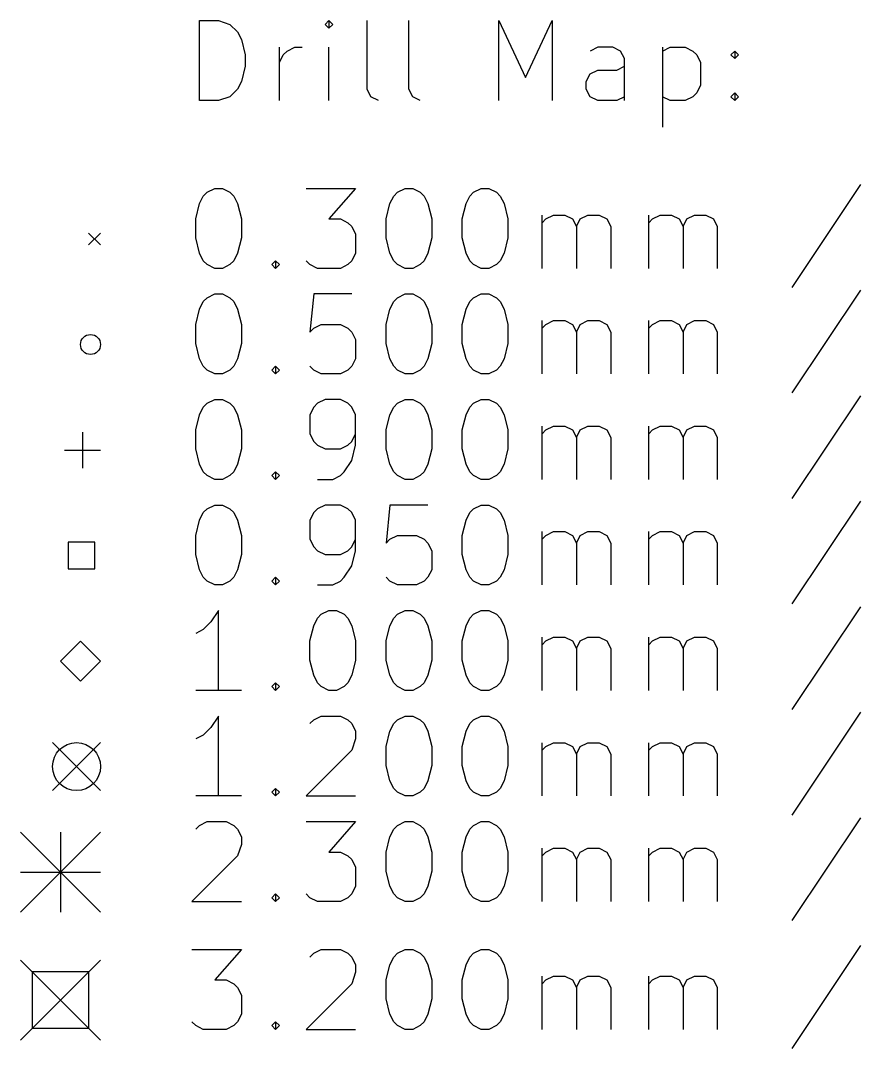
# Model space of a CAD drawing. Extents: x 2.48 to 9.13, y -6.97 to -1.38.
# Drawn here: x 2.478 to 3.305, y -6.957 to -5.944 of the extents above; entities that cross this region are included whole.
import ezdxf

# ---------------------------------------------------------------- set-up
doc = ezdxf.new("R2010")
doc.units = 0
doc.header["$MEASUREMENT"] = 0
doc.layers.add('BLACK', color=7, linetype='CONTINUOUS')

msp = doc.modelspace()

# ---------------------------------------------------------------- linework, layer by layer
at = {"layer": 'BLACK', "linetype": 'CONTINUOUS'}
for p, q in [((2.65457, -6.02302), (2.65457, -5.94428)), ((2.65457, -5.94428), (2.67332, -5.94428)), ((2.67332, -5.94428), (2.68457, -5.94803)), ((2.68457, -5.94803), (2.69207, -5.95553)), ((2.78206, -5.94428), (2.77831, -5.94803)), ((2.77831, -5.94803), (2.78206, -5.95178)), ((2.78581, -5.94803), (2.78206, -5.94428)), ((2.78206, -5.94428), (2.78206, -5.95178)), ((2.78206, -5.95178), (2.78581, -5.94803)), ((2.81955, -6.01177), (2.81955, -5.94428)), ((2.8608, -6.01177), (2.8608, -5.94428)), ((2.94929, -6.02302), (2.94929, -5.94428)), ((2.94929, -5.94428), (2.97553, -6.00052)), ((2.97553, -6.00052), (3.00178, -5.94428)), ((3.00178, -5.94428), (3.00178, -6.02302)), ((2.69207, -5.95553), (2.69582, -5.96303)), ((2.69582, -5.96303), (2.69957, -5.97803)), ((2.73331, -6.02302), (2.73331, -5.97053)), ((2.74081, -5.97428), (2.74831, -5.97053)), ((2.74831, -5.97053), (2.75581, -5.97053)), ((2.78206, -6.02302), (2.78206, -5.97053)), ((3.04678, -5.97053), (3.03928, -5.97428)), ((3.06177, -5.97053), (3.04678, -5.97053)), ((3.06927, -5.97428), (3.06177, -5.97053)), ((3.11052, -5.97053), (3.11052, -6.04927)), ((3.11052, -5.97428), (3.11802, -5.97053)), ((3.11802, -5.97053), (3.13301, -5.97053)), ((3.13301, -5.97053), (3.14051, -5.97428)), ((2.69957, -5.97803), (2.69957, -5.98928)), ((2.73331, -5.98553), (2.73706, -5.97803)), ((2.73706, -5.97803), (2.74081, -5.97428)), ((3.07302, -5.98178), (3.06927, -5.97428)), ((3.07302, -6.02302), (3.07302, -5.98178)), ((3.14051, -5.97428), (3.14426, -5.97803)), ((3.14426, -5.97803), (3.14801, -5.98553)), ((3.17801, -5.97803), (3.18176, -5.97428)), ((3.18176, -5.98178), (3.17801, -5.97803)), ((3.18176, -5.97428), (3.18551, -5.97803)), ((3.18176, -5.97428), (3.18176, -5.98178)), ((3.18551, -5.97803), (3.18176, -5.98178)), ((2.69957, -5.98928), (2.69582, -6.00427)), ((3.03928, -5.99678), (3.04678, -5.99303)), ((3.04678, -5.99303), (3.06552, -5.99303)), ((3.06552, -5.99303), (3.07302, -5.98928)), ((3.14801, -5.98553), (3.14801, -6.00802)), ((3.03553, -6.00427), (3.03928, -5.99678)), ((2.69207, -6.01177), (2.68457, -6.01927)), ((2.69582, -6.00427), (2.69207, -6.01177)), ((2.8233, -6.01927), (2.81955, -6.01177)), ((2.86455, -6.01927), (2.8608, -6.01177)), ((3.03553, -6.01177), (3.03553, -6.00427)), ((3.03928, -6.01927), (3.03553, -6.01177)), ((3.14801, -6.00802), (3.14426, -6.01552)), ((2.67332, -6.02302), (2.65457, -6.02302)), ((2.68457, -6.01927), (2.67332, -6.02302)), ((2.8308, -6.02302), (2.8233, -6.01927)), ((2.87205, -6.02302), (2.86455, -6.01927)), ((3.04678, -6.02302), (3.03928, -6.01927)), ((3.06552, -6.02302), (3.04678, -6.02302)), ((3.07302, -6.01927), (3.06552, -6.02302)), ((3.11802, -6.02302), (3.11052, -6.01927)), ((3.13301, -6.02302), (3.11802, -6.02302)), ((3.14051, -6.01927), (3.13301, -6.02302)), ((3.14426, -6.01552), (3.14051, -6.01927)), ((3.17801, -6.01927), (3.18176, -6.01552)), ((3.18176, -6.02302), (3.17801, -6.01927)), ((3.18176, -6.01552), (3.18551, -6.01927)), ((3.18176, -6.01552), (3.18176, -6.02302)), ((3.18551, -6.01927), (3.18176, -6.02302)), ((2.65832, -6.11714), (2.66207, -6.11339)), ((2.66207, -6.11339), (2.66957, -6.10964)), ((2.66957, -6.10964), (2.67707, -6.10964)), ((2.67707, -6.10964), (2.68457, -6.11339)), ((2.68457, -6.11339), (2.68832, -6.11714)), ((2.75956, -6.10964), (2.80831, -6.10964)), ((2.80831, -6.10964), (2.78206, -6.13963)), ((2.8458, -6.11714), (2.84955, -6.11339)), ((2.84955, -6.11339), (2.85705, -6.10964)), ((2.85705, -6.10964), (2.86455, -6.10964)), ((2.86455, -6.10964), (2.87205, -6.11339)), ((2.87205, -6.11339), (2.8758, -6.11714)), ((2.92079, -6.11714), (2.92454, -6.11339)), ((2.92454, -6.11339), (2.93204, -6.10964)), ((2.93204, -6.10964), (2.93954, -6.10964)), ((2.93954, -6.10964), (2.94704, -6.11339)), ((2.94704, -6.11339), (2.95079, -6.11714)), ((3.30549, -6.10589), (3.238, -6.20712)), ((2.65082, -6.13963), (2.65457, -6.12463)), ((2.65457, -6.12463), (2.65832, -6.11714)), ((2.68832, -6.11714), (2.69207, -6.12463)), ((2.69207, -6.12463), (2.69582, -6.13963)), ((2.8383, -6.13963), (2.84205, -6.12463)), ((2.84205, -6.12463), (2.8458, -6.11714)), ((2.8758, -6.11714), (2.87955, -6.12463)), ((2.87955, -6.12463), (2.8833, -6.13963)), ((2.91329, -6.13963), (2.91704, -6.12463)), ((2.91704, -6.12463), (2.92079, -6.11714)), ((2.95079, -6.11714), (2.95454, -6.12463)), ((2.95454, -6.12463), (2.95829, -6.13963)), ((2.65082, -6.15838), (2.65082, -6.13963)), ((2.69582, -6.13963), (2.69582, -6.15838)), ((2.78206, -6.13963), (2.79331, -6.13963)), ((2.79331, -6.13963), (2.80081, -6.14338)), ((2.80081, -6.14338), (2.80456, -6.14713)), ((2.8383, -6.15838), (2.8383, -6.13963)), ((2.8833, -6.13963), (2.8833, -6.15838)), ((2.91329, -6.15838), (2.91329, -6.13963)), ((2.95829, -6.13963), (2.95829, -6.15838)), ((2.99203, -6.18838), (2.99203, -6.13588)), ((2.99203, -6.14338), (2.99578, -6.13963)), ((2.99578, -6.13963), (3.00328, -6.13588)), ((3.00328, -6.13588), (3.01453, -6.13588)), ((3.01453, -6.13588), (3.02203, -6.13963)), ((3.02203, -6.13963), (3.02578, -6.14713)), ((3.02578, -6.14713), (3.02953, -6.13963)), ((3.02953, -6.13963), (3.03703, -6.13588)), ((3.03703, -6.13588), (3.04828, -6.13588)), ((3.04828, -6.13588), (3.05577, -6.13963)), ((3.05577, -6.13963), (3.05952, -6.14713)), ((3.09702, -6.18838), (3.09702, -6.13588)), ((3.09702, -6.14338), (3.10077, -6.13963)), ((3.10077, -6.13963), (3.10827, -6.13588)), ((3.10827, -6.13588), (3.11952, -6.13588)), ((3.11952, -6.13588), (3.12702, -6.13963)), ((3.12702, -6.13963), (3.13076, -6.14713)), ((3.13076, -6.14713), (3.13451, -6.13963)), ((3.13451, -6.13963), (3.14201, -6.13588)), ((3.14201, -6.13588), (3.15326, -6.13588)), ((3.15326, -6.13588), (3.16076, -6.13963)), ((3.16076, -6.13963), (3.16451, -6.14713)), ((2.54528, -6.15354), (2.55709, -6.16535)), ((2.55709, -6.15354), (2.54528, -6.16535)), ((2.80456, -6.14713), (2.80831, -6.15463)), ((2.80831, -6.15463), (2.80831, -6.17338)), ((3.02578, -6.14713), (3.02578, -6.18838)), ((3.05952, -6.14713), (3.05952, -6.18838)), ((3.13076, -6.14713), (3.13076, -6.18838)), ((3.16451, -6.14713), (3.16451, -6.18838)), ((2.65457, -6.17338), (2.65082, -6.15838)), ((2.69582, -6.15838), (2.69207, -6.17338)), ((2.84205, -6.17338), (2.8383, -6.15838)), ((2.8833, -6.15838), (2.87955, -6.17338)), ((2.91704, -6.17338), (2.91329, -6.15838)), ((2.95829, -6.15838), (2.95454, -6.17338)), ((2.65832, -6.18088), (2.65457, -6.17338)), ((2.69207, -6.17338), (2.68832, -6.18088)), ((2.80831, -6.17338), (2.80456, -6.18088)), ((2.8458, -6.18088), (2.84205, -6.17338)), ((2.87955, -6.17338), (2.8758, -6.18088)), ((2.92079, -6.18088), (2.91704, -6.17338)), ((2.95454, -6.17338), (2.95079, -6.18088)), ((2.66207, -6.18463), (2.65832, -6.18088)), ((2.66957, -6.18838), (2.66207, -6.18463)), ((2.68457, -6.18463), (2.67707, -6.18838)), ((2.68832, -6.18088), (2.68457, -6.18463)), ((2.72582, -6.18463), (2.72957, -6.18088)), ((2.72957, -6.18838), (2.72582, -6.18463)), ((2.72957, -6.18088), (2.73331, -6.18463)), ((2.72957, -6.18088), (2.72957, -6.18838)), ((2.73331, -6.18463), (2.72957, -6.18838)), ((2.76331, -6.18463), (2.75956, -6.18088)), ((2.77081, -6.18838), (2.76331, -6.18463)), ((2.80081, -6.18463), (2.79331, -6.18838)), ((2.80456, -6.18088), (2.80081, -6.18463)), ((2.84955, -6.18463), (2.8458, -6.18088)), ((2.85705, -6.18838), (2.84955, -6.18463)), ((2.87205, -6.18463), (2.86455, -6.18838)), ((2.8758, -6.18088), (2.87205, -6.18463)), ((2.92454, -6.18463), (2.92079, -6.18088)), ((2.93204, -6.18838), (2.92454, -6.18463)), ((2.94704, -6.18463), (2.93954, -6.18838)), ((2.95079, -6.18088), (2.94704, -6.18463)), ((2.67707, -6.18838), (2.66957, -6.18838)), ((2.79331, -6.18838), (2.77081, -6.18838)), ((2.86455, -6.18838), (2.85705, -6.18838)), ((2.93954, -6.18838), (2.93204, -6.18838)), ((2.66207, -6.21732), (2.66957, -6.21357)), ((2.66957, -6.21357), (2.67707, -6.21357)), ((2.67707, -6.21357), (2.68457, -6.21732)), ((2.76706, -6.21357), (2.76331, -6.25107)), ((2.80456, -6.21357), (2.76706, -6.21357)), ((2.84955, -6.21732), (2.85705, -6.21357)), ((2.85705, -6.21357), (2.86455, -6.21357)), ((2.86455, -6.21357), (2.87205, -6.21732)), ((2.92454, -6.21732), (2.93204, -6.21357)), ((2.93204, -6.21357), (2.93954, -6.21357)), ((2.93954, -6.21357), (2.94704, -6.21732)), ((3.30549, -6.20982), (3.238, -6.31106)), ((2.65457, -6.22857), (2.65832, -6.22107)), ((2.65832, -6.22107), (2.66207, -6.21732)), ((2.68457, -6.21732), (2.68832, -6.22107)), ((2.68832, -6.22107), (2.69207, -6.22857)), ((2.84205, -6.22857), (2.8458, -6.22107)), ((2.8458, -6.22107), (2.84955, -6.21732)), ((2.87205, -6.21732), (2.8758, -6.22107)), ((2.8758, -6.22107), (2.87955, -6.22857)), ((2.91704, -6.22857), (2.92079, -6.22107)), ((2.92079, -6.22107), (2.92454, -6.21732)), ((2.94704, -6.21732), (2.95079, -6.22107)), ((2.95079, -6.22107), (2.95454, -6.22857)), ((2.65082, -6.24357), (2.65457, -6.22857)), ((2.69207, -6.22857), (2.69582, -6.24357)), ((2.8383, -6.24357), (2.84205, -6.22857)), ((2.87955, -6.22857), (2.8833, -6.24357)), ((2.91329, -6.24357), (2.91704, -6.22857)), ((2.95454, -6.22857), (2.95829, -6.24357)), ((2.65082, -6.26232), (2.65082, -6.24357)), ((2.69582, -6.24357), (2.69582, -6.26232)), ((2.76706, -6.24732), (2.77456, -6.24357)), ((2.77456, -6.24357), (2.79331, -6.24357)), ((2.79331, -6.24357), (2.80081, -6.24732)), ((2.8383, -6.26232), (2.8383, -6.24357)), ((2.8833, -6.24357), (2.8833, -6.26232)), ((2.91329, -6.26232), (2.91329, -6.24357)), ((2.95829, -6.24357), (2.95829, -6.26232)), ((2.99203, -6.29231), (2.99203, -6.23982)), ((2.99203, -6.24732), (2.99578, -6.24357)), ((2.99578, -6.24357), (3.00328, -6.23982)), ((3.00328, -6.23982), (3.01453, -6.23982)), ((3.01453, -6.23982), (3.02203, -6.24357)), ((3.02203, -6.24357), (3.02578, -6.25107)), ((3.02578, -6.25107), (3.02953, -6.24357)), ((3.02953, -6.24357), (3.03703, -6.23982)), ((3.03703, -6.23982), (3.04828, -6.23982)), ((3.04828, -6.23982), (3.05577, -6.24357)), ((3.05577, -6.24357), (3.05952, -6.25107)), ((3.09702, -6.29231), (3.09702, -6.23982)), ((3.09702, -6.24732), (3.10077, -6.24357)), ((3.10077, -6.24357), (3.10827, -6.23982)), ((3.10827, -6.23982), (3.11952, -6.23982)), ((3.11952, -6.23982), (3.12702, -6.24357)), ((3.12702, -6.24357), (3.13076, -6.25107)), ((3.13076, -6.25107), (3.13451, -6.24357)), ((3.13451, -6.24357), (3.14201, -6.23982)), ((3.14201, -6.23982), (3.15326, -6.23982)), ((3.15326, -6.23982), (3.16076, -6.24357)), ((3.16076, -6.24357), (3.16451, -6.25107)), ((2.76331, -6.25107), (2.76706, -6.24732)), ((2.80081, -6.24732), (2.80456, -6.25107)), ((2.80456, -6.25107), (2.80831, -6.25857)), ((3.02578, -6.25107), (3.02578, -6.29231)), ((3.05952, -6.25107), (3.05952, -6.29231)), ((3.13076, -6.25107), (3.13076, -6.29231)), ((3.16451, -6.25107), (3.16451, -6.29231)), ((2.65457, -6.27732), (2.65082, -6.26232)), ((2.69582, -6.26232), (2.69207, -6.27732)), ((2.80831, -6.25857), (2.80831, -6.27732)), ((2.84205, -6.27732), (2.8383, -6.26232)), ((2.8833, -6.26232), (2.87955, -6.27732)), ((2.91704, -6.27732), (2.91329, -6.26232)), ((2.95829, -6.26232), (2.95454, -6.27732)), ((2.65832, -6.28481), (2.65457, -6.27732)), ((2.66207, -6.28856), (2.65832, -6.28481)), ((2.68832, -6.28481), (2.68457, -6.28856)), ((2.69207, -6.27732), (2.68832, -6.28481)), ((2.72582, -6.28856), (2.72957, -6.28481)), ((2.72957, -6.28481), (2.73331, -6.28856)), ((2.72957, -6.28481), (2.72957, -6.29231)), ((2.76706, -6.28856), (2.76331, -6.28481)), ((2.80456, -6.28481), (2.80081, -6.28856)), ((2.80831, -6.27732), (2.80456, -6.28481)), ((2.8458, -6.28481), (2.84205, -6.27732)), ((2.84955, -6.28856), (2.8458, -6.28481)), ((2.8758, -6.28481), (2.87205, -6.28856)), ((2.87955, -6.27732), (2.8758, -6.28481)), ((2.92079, -6.28481), (2.91704, -6.27732)), ((2.92454, -6.28856), (2.92079, -6.28481)), ((2.95079, -6.28481), (2.94704, -6.28856)), ((2.95454, -6.27732), (2.95079, -6.28481)), ((2.66957, -6.29231), (2.66207, -6.28856)), ((2.67707, -6.29231), (2.66957, -6.29231)), ((2.68457, -6.28856), (2.67707, -6.29231)), ((2.72957, -6.29231), (2.72582, -6.28856)), ((2.73331, -6.28856), (2.72957, -6.29231)), ((2.77456, -6.29231), (2.76706, -6.28856)), ((2.79331, -6.29231), (2.77456, -6.29231)), ((2.80081, -6.28856), (2.79331, -6.29231)), ((2.85705, -6.29231), (2.84955, -6.28856)), ((2.86455, -6.29231), (2.85705, -6.29231)), ((2.87205, -6.28856), (2.86455, -6.29231)), ((2.93204, -6.29231), (2.92454, -6.28856)), ((2.93954, -6.29231), (2.93204, -6.29231)), ((2.94704, -6.28856), (2.93954, -6.29231)), ((2.66207, -6.32126), (2.66957, -6.31751)), ((2.66957, -6.31751), (2.67707, -6.31751)), ((2.67707, -6.31751), (2.68457, -6.32126)), ((2.77831, -6.31751), (2.77081, -6.32126)), ((2.79331, -6.31751), (2.77831, -6.31751)), ((2.80081, -6.32126), (2.79331, -6.31751)), ((2.84955, -6.32126), (2.85705, -6.31751)), ((2.85705, -6.31751), (2.86455, -6.31751)), ((2.86455, -6.31751), (2.87205, -6.32126)), ((2.92454, -6.32126), (2.93204, -6.31751)), ((2.93204, -6.31751), (2.93954, -6.31751)), ((2.93954, -6.31751), (2.94704, -6.32126)), ((3.30549, -6.31376), (3.238, -6.415)), ((2.65457, -6.33251), (2.65832, -6.32501)), ((2.65832, -6.32501), (2.66207, -6.32126)), ((2.68457, -6.32126), (2.68832, -6.32501)), ((2.68832, -6.32501), (2.69207, -6.33251)), ((2.76706, -6.32501), (2.76331, -6.33251)), ((2.77081, -6.32126), (2.76706, -6.32501)), ((2.80456, -6.32501), (2.80081, -6.32126)), ((2.80831, -6.33251), (2.80456, -6.32501)), ((2.84205, -6.33251), (2.8458, -6.32501)), ((2.8458, -6.32501), (2.84955, -6.32126)), ((2.87205, -6.32126), (2.8758, -6.32501)), ((2.8758, -6.32501), (2.87955, -6.33251)), ((2.91704, -6.33251), (2.92079, -6.32501)), ((2.92079, -6.32501), (2.92454, -6.32126)), ((2.94704, -6.32126), (2.95079, -6.32501)), ((2.95079, -6.32501), (2.95454, -6.33251)), ((2.65082, -6.34751), (2.65457, -6.33251)), ((2.69207, -6.33251), (2.69582, -6.34751)), ((2.76331, -6.33251), (2.76331, -6.35126)), ((2.80831, -6.3625), (2.80831, -6.33251)), ((2.8383, -6.34751), (2.84205, -6.33251)), ((2.87955, -6.33251), (2.8833, -6.34751)), ((2.91329, -6.34751), (2.91704, -6.33251)), ((2.95454, -6.33251), (2.95829, -6.34751)), ((2.65082, -6.36625), (2.65082, -6.34751)), ((2.69582, -6.34751), (2.69582, -6.36625)), ((2.8383, -6.36625), (2.8383, -6.34751)), ((2.8833, -6.34751), (2.8833, -6.36625)), ((2.91329, -6.36625), (2.91329, -6.34751)), ((2.95829, -6.34751), (2.95829, -6.36625)), ((2.99203, -6.39625), (2.99203, -6.34376)), ((2.99203, -6.35126), (2.99578, -6.34751)), ((2.99578, -6.34751), (3.00328, -6.34376)), ((3.00328, -6.34376), (3.01453, -6.34376)), ((3.01453, -6.34376), (3.02203, -6.34751)), ((3.02203, -6.34751), (3.02578, -6.35501)), ((3.02578, -6.35501), (3.02953, -6.34751)), ((3.02953, -6.34751), (3.03703, -6.34376)), ((3.03703, -6.34376), (3.04828, -6.34376)), ((3.04828, -6.34376), (3.05577, -6.34751)), ((3.05577, -6.34751), (3.05952, -6.35501)), ((3.09702, -6.39625), (3.09702, -6.34376)), ((3.09702, -6.35126), (3.10077, -6.34751)), ((3.10077, -6.34751), (3.10827, -6.34376)), ((3.10827, -6.34376), (3.11952, -6.34376)), ((3.11952, -6.34376), (3.12702, -6.34751)), ((3.12702, -6.34751), (3.13076, -6.35501)), ((3.13076, -6.35501), (3.13451, -6.34751)), ((3.13451, -6.34751), (3.14201, -6.34376)), ((3.14201, -6.34376), (3.15326, -6.34376)), ((3.15326, -6.34376), (3.16076, -6.34751)), ((3.16076, -6.34751), (3.16451, -6.35501)), ((2.53937, -6.34961), (2.53937, -6.38504)), ((2.76331, -6.35126), (2.76706, -6.35876)), ((2.80456, -6.35876), (2.80831, -6.35126)), ((3.02578, -6.35501), (3.02578, -6.39625)), ((3.05952, -6.35501), (3.05952, -6.39625)), ((3.13076, -6.35501), (3.13076, -6.39625)), ((3.16451, -6.35501), (3.16451, -6.39625)), ((2.52165, -6.36732), (2.55709, -6.36732)), ((2.65457, -6.38125), (2.65082, -6.36625)), ((2.69582, -6.36625), (2.69207, -6.38125)), ((2.76706, -6.35876), (2.77081, -6.3625)), ((2.77081, -6.3625), (2.77831, -6.36625)), ((2.77831, -6.36625), (2.79331, -6.36625)), ((2.79331, -6.36625), (2.80081, -6.3625)), ((2.80081, -6.3625), (2.80456, -6.35876)), ((2.80456, -6.3775), (2.80831, -6.3625)), ((2.84205, -6.38125), (2.8383, -6.36625)), ((2.8833, -6.36625), (2.87955, -6.38125)), ((2.91704, -6.38125), (2.91329, -6.36625)), ((2.95829, -6.36625), (2.95454, -6.38125)), ((2.79706, -6.38875), (2.80456, -6.3775)), ((2.65832, -6.38875), (2.65457, -6.38125)), ((2.69207, -6.38125), (2.68832, -6.38875)), ((2.8458, -6.38875), (2.84205, -6.38125)), ((2.87955, -6.38125), (2.8758, -6.38875)), ((2.92079, -6.38875), (2.91704, -6.38125)), ((2.95454, -6.38125), (2.95079, -6.38875)), ((2.66207, -6.3925), (2.65832, -6.38875)), ((2.66957, -6.39625), (2.66207, -6.3925)), ((2.67707, -6.39625), (2.66957, -6.39625)), ((2.68457, -6.3925), (2.67707, -6.39625)), ((2.68832, -6.38875), (2.68457, -6.3925)), ((2.72582, -6.3925), (2.72957, -6.38875)), ((2.72957, -6.39625), (2.72582, -6.3925)), ((2.72957, -6.38875), (2.73331, -6.3925)), ((2.72957, -6.38875), (2.72957, -6.39625)), ((2.73331, -6.3925), (2.72957, -6.39625)), ((2.77081, -6.39625), (2.78581, -6.39625)), ((2.78581, -6.39625), (2.79331, -6.3925)), ((2.79331, -6.3925), (2.79706, -6.38875)), ((2.84955, -6.3925), (2.8458, -6.38875)), ((2.85705, -6.39625), (2.84955, -6.3925)), ((2.86455, -6.39625), (2.85705, -6.39625)), ((2.87205, -6.3925), (2.86455, -6.39625)), ((2.8758, -6.38875), (2.87205, -6.3925)), ((2.92454, -6.3925), (2.92079, -6.38875)), ((2.93204, -6.39625), (2.92454, -6.3925)), ((2.93954, -6.39625), (2.93204, -6.39625)), ((2.94704, -6.3925), (2.93954, -6.39625)), ((2.95079, -6.38875), (2.94704, -6.3925)), ((3.30549, -6.4177), (3.238, -6.51894)), ((2.65457, -6.43645), (2.65832, -6.42895)), ((2.65832, -6.42895), (2.66207, -6.4252)), ((2.66207, -6.4252), (2.66957, -6.42145)), ((2.66957, -6.42145), (2.67707, -6.42145)), ((2.67707, -6.42145), (2.68457, -6.4252)), ((2.68457, -6.4252), (2.68832, -6.42895)), ((2.68832, -6.42895), (2.69207, -6.43645)), ((2.76706, -6.42895), (2.76331, -6.43645)), ((2.77081, -6.4252), (2.76706, -6.42895)), ((2.77831, -6.42145), (2.77081, -6.4252)), ((2.79331, -6.42145), (2.77831, -6.42145)), ((2.80081, -6.4252), (2.79331, -6.42145)), ((2.80456, -6.42895), (2.80081, -6.4252)), ((2.80831, -6.43645), (2.80456, -6.42895)), ((2.84205, -6.42145), (2.8383, -6.45894)), ((2.87955, -6.42145), (2.84205, -6.42145)), ((2.91704, -6.43645), (2.92079, -6.42895)), ((2.92079, -6.42895), (2.92454, -6.4252)), ((2.92454, -6.4252), (2.93204, -6.42145)), ((2.93204, -6.42145), (2.93954, -6.42145)), ((2.93954, -6.42145), (2.94704, -6.4252)), ((2.94704, -6.4252), (2.95079, -6.42895)), ((2.95079, -6.42895), (2.95454, -6.43645)), ((2.65082, -6.45144), (2.65457, -6.43645)), ((2.69207, -6.43645), (2.69582, -6.45144)), ((2.76331, -6.43645), (2.76331, -6.45519)), ((2.80831, -6.46644), (2.80831, -6.43645)), ((2.91329, -6.45144), (2.91704, -6.43645)), ((2.95454, -6.43645), (2.95829, -6.45144)), ((2.99203, -6.50019), (2.99203, -6.44769)), ((2.99578, -6.45144), (3.00328, -6.44769)), ((3.00328, -6.44769), (3.01453, -6.44769)), ((3.01453, -6.44769), (3.02203, -6.45144)), ((3.02953, -6.45144), (3.03703, -6.44769)), ((3.03703, -6.44769), (3.04828, -6.44769)), ((3.04828, -6.44769), (3.05577, -6.45144)), ((3.09702, -6.50019), (3.09702, -6.44769)), ((3.10077, -6.45144), (3.10827, -6.44769)), ((3.10827, -6.44769), (3.11952, -6.44769)), ((3.11952, -6.44769), (3.12702, -6.45144)), ((3.13451, -6.45144), (3.14201, -6.44769)), ((3.14201, -6.44769), (3.15326, -6.44769)), ((3.15326, -6.44769), (3.16076, -6.45144)), ((2.55161, -6.45804), (2.52516, -6.45804)), ((2.52516, -6.45804), (2.52516, -6.48448)), ((2.55161, -6.48448), (2.55161, -6.45804)), ((2.65082, -6.47019), (2.65082, -6.45144)), ((2.69582, -6.45144), (2.69582, -6.47019)), ((2.76331, -6.45519), (2.76706, -6.46269)), ((2.80456, -6.46269), (2.80831, -6.45519)), ((2.8383, -6.45894), (2.84205, -6.45519)), ((2.84205, -6.45519), (2.84955, -6.45144)), ((2.84955, -6.45144), (2.8683, -6.45144)), ((2.8683, -6.45144), (2.8758, -6.45519)), ((2.8758, -6.45519), (2.87955, -6.45894)), ((2.87955, -6.45894), (2.8833, -6.46644)), ((2.91329, -6.47019), (2.91329, -6.45144)), ((2.95829, -6.45144), (2.95829, -6.47019)), ((2.99203, -6.45519), (2.99578, -6.45144)), ((3.02203, -6.45144), (3.02578, -6.45894)), ((3.02578, -6.45894), (3.02953, -6.45144)), ((3.02578, -6.45894), (3.02578, -6.50019)), ((3.05577, -6.45144), (3.05952, -6.45894)), ((3.05952, -6.45894), (3.05952, -6.50019)), ((3.09702, -6.45519), (3.10077, -6.45144)), ((3.12702, -6.45144), (3.13076, -6.45894)), ((3.13076, -6.45894), (3.13451, -6.45144)), ((3.13076, -6.45894), (3.13076, -6.50019)), ((3.16076, -6.45144), (3.16451, -6.45894)), ((3.16451, -6.45894), (3.16451, -6.50019)), ((2.76706, -6.46269), (2.77081, -6.46644)), ((2.77081, -6.46644), (2.77831, -6.47019)), ((2.79331, -6.47019), (2.80081, -6.46644)), ((2.80081, -6.46644), (2.80456, -6.46269)), ((2.80456, -6.48144), (2.80831, -6.46644)), ((2.8833, -6.46644), (2.8833, -6.48519)), ((2.65457, -6.48519), (2.65082, -6.47019)), ((2.69582, -6.47019), (2.69207, -6.48519)), ((2.77831, -6.47019), (2.79331, -6.47019)), ((2.91704, -6.48519), (2.91329, -6.47019)), ((2.95829, -6.47019), (2.95454, -6.48519)), ((2.52516, -6.48448), (2.55161, -6.48448)), ((2.65832, -6.49269), (2.65457, -6.48519)), ((2.69207, -6.48519), (2.68832, -6.49269)), ((2.79706, -6.49269), (2.80456, -6.48144)), ((2.8833, -6.48519), (2.87955, -6.49269)), ((2.92079, -6.49269), (2.91704, -6.48519)), ((2.95454, -6.48519), (2.95079, -6.49269)), ((2.66207, -6.49644), (2.65832, -6.49269)), ((2.66957, -6.50019), (2.66207, -6.49644)), ((2.68457, -6.49644), (2.67707, -6.50019)), ((2.68832, -6.49269), (2.68457, -6.49644)), ((2.72582, -6.49644), (2.72957, -6.49269)), ((2.72957, -6.50019), (2.72582, -6.49644)), ((2.72957, -6.49269), (2.73331, -6.49644)), ((2.72957, -6.49269), (2.72957, -6.50019)), ((2.73331, -6.49644), (2.72957, -6.50019)), ((2.78581, -6.50019), (2.79331, -6.49644)), ((2.79331, -6.49644), (2.79706, -6.49269)), ((2.84205, -6.49644), (2.8383, -6.49269)), ((2.84955, -6.50019), (2.84205, -6.49644)), ((2.8758, -6.49644), (2.8683, -6.50019)), ((2.87955, -6.49269), (2.8758, -6.49644)), ((2.92454, -6.49644), (2.92079, -6.49269)), ((2.93204, -6.50019), (2.92454, -6.49644)), ((2.94704, -6.49644), (2.93954, -6.50019)), ((2.95079, -6.49269), (2.94704, -6.49644)), ((2.67707, -6.50019), (2.66957, -6.50019)), ((2.77081, -6.50019), (2.78581, -6.50019)), ((2.8683, -6.50019), (2.84955, -6.50019)), ((2.93954, -6.50019), (2.93204, -6.50019)), ((2.67332, -6.52538), (2.66582, -6.53663)), ((2.67332, -6.60412), (2.67332, -6.52538)), ((2.77081, -6.53288), (2.77456, -6.52913)), ((2.77456, -6.52913), (2.78206, -6.52538)), ((2.78206, -6.52538), (2.78956, -6.52538)), ((2.78956, -6.52538), (2.79706, -6.52913)), ((2.79706, -6.52913), (2.80081, -6.53288)), ((2.8458, -6.53288), (2.84955, -6.52913)), ((2.84955, -6.52913), (2.85705, -6.52538)), ((2.85705, -6.52538), (2.86455, -6.52538)), ((2.86455, -6.52538), (2.87205, -6.52913)), ((2.87205, -6.52913), (2.8758, -6.53288)), ((2.92079, -6.53288), (2.92454, -6.52913)), ((2.92454, -6.52913), (2.93204, -6.52538)), ((2.93204, -6.52538), (2.93954, -6.52538)), ((2.93954, -6.52538), (2.94704, -6.52913)), ((2.94704, -6.52913), (2.95079, -6.53288)), ((3.30549, -6.52163), (3.238, -6.62287)), ((2.66582, -6.53663), (2.65832, -6.54413)), ((2.76331, -6.55538), (2.76706, -6.54038)), ((2.76706, -6.54038), (2.77081, -6.53288)), ((2.80081, -6.53288), (2.80456, -6.54038)), ((2.80456, -6.54038), (2.80831, -6.55538)), ((2.8383, -6.55538), (2.84205, -6.54038)), ((2.84205, -6.54038), (2.8458, -6.53288)), ((2.8758, -6.53288), (2.87955, -6.54038)), ((2.87955, -6.54038), (2.8833, -6.55538)), ((2.91329, -6.55538), (2.91704, -6.54038)), ((2.91704, -6.54038), (2.92079, -6.53288)), ((2.95079, -6.53288), (2.95454, -6.54038)), ((2.95454, -6.54038), (2.95829, -6.55538)), ((2.65832, -6.54413), (2.65082, -6.54788)), ((2.5374, -6.55551), (2.51772, -6.5752)), ((2.55709, -6.5752), (2.5374, -6.55551)), ((2.76331, -6.57413), (2.76331, -6.55538)), ((2.80831, -6.55538), (2.80831, -6.57413)), ((2.8383, -6.57413), (2.8383, -6.55538)), ((2.8833, -6.55538), (2.8833, -6.57413)), ((2.91329, -6.57413), (2.91329, -6.55538)), ((2.95829, -6.55538), (2.95829, -6.57413)), ((2.99203, -6.60412), (2.99203, -6.55163)), ((2.99203, -6.55913), (2.99578, -6.55538)), ((2.99578, -6.55538), (3.00328, -6.55163)), ((3.00328, -6.55163), (3.01453, -6.55163)), ((3.01453, -6.55163), (3.02203, -6.55538)), ((3.02203, -6.55538), (3.02578, -6.56288)), ((3.02578, -6.56288), (3.02953, -6.55538)), ((3.02953, -6.55538), (3.03703, -6.55163)), ((3.03703, -6.55163), (3.04828, -6.55163)), ((3.04828, -6.55163), (3.05577, -6.55538)), ((3.05577, -6.55538), (3.05952, -6.56288)), ((3.09702, -6.60412), (3.09702, -6.55163)), ((3.09702, -6.55913), (3.10077, -6.55538)), ((3.10077, -6.55538), (3.10827, -6.55163)), ((3.10827, -6.55163), (3.11952, -6.55163)), ((3.11952, -6.55163), (3.12702, -6.55538)), ((3.12702, -6.55538), (3.13076, -6.56288)), ((3.13076, -6.56288), (3.13451, -6.55538)), ((3.13451, -6.55538), (3.14201, -6.55163)), ((3.14201, -6.55163), (3.15326, -6.55163)), ((3.15326, -6.55163), (3.16076, -6.55538)), ((3.16076, -6.55538), (3.16451, -6.56288)), ((3.02578, -6.56288), (3.02578, -6.60412)), ((3.05952, -6.56288), (3.05952, -6.60412)), ((3.13076, -6.56288), (3.13076, -6.60412)), ((3.16451, -6.56288), (3.16451, -6.60412)), ((2.51772, -6.5752), (2.5374, -6.59488)), ((2.5374, -6.59488), (2.55709, -6.5752)), ((2.76706, -6.58913), (2.76331, -6.57413)), ((2.80831, -6.57413), (2.80456, -6.58913)), ((2.84205, -6.58913), (2.8383, -6.57413)), ((2.8833, -6.57413), (2.87955, -6.58913)), ((2.91704, -6.58913), (2.91329, -6.57413)), ((2.95829, -6.57413), (2.95454, -6.58913)), ((2.77081, -6.59663), (2.76706, -6.58913)), ((2.80456, -6.58913), (2.80081, -6.59663)), ((2.8458, -6.59663), (2.84205, -6.58913)), ((2.87955, -6.58913), (2.8758, -6.59663)), ((2.92079, -6.59663), (2.91704, -6.58913)), ((2.95454, -6.58913), (2.95079, -6.59663)), ((2.72582, -6.60037), (2.72957, -6.59663)), ((2.72957, -6.60412), (2.72582, -6.60037)), ((2.72957, -6.59663), (2.73331, -6.60037)), ((2.72957, -6.59663), (2.72957, -6.60412)), ((2.73331, -6.60037), (2.72957, -6.60412)), ((2.77456, -6.60037), (2.77081, -6.59663)), ((2.78206, -6.60412), (2.77456, -6.60037)), ((2.79706, -6.60037), (2.78956, -6.60412)), ((2.80081, -6.59663), (2.79706, -6.60037)), ((2.84955, -6.60037), (2.8458, -6.59663)), ((2.85705, -6.60412), (2.84955, -6.60037)), ((2.87205, -6.60037), (2.86455, -6.60412)), ((2.8758, -6.59663), (2.87205, -6.60037)), ((2.92454, -6.60037), (2.92079, -6.59663)), ((2.93204, -6.60412), (2.92454, -6.60037)), ((2.94704, -6.60037), (2.93954, -6.60412)), ((2.95079, -6.59663), (2.94704, -6.60037)), ((2.69582, -6.60412), (2.65082, -6.60412)), ((2.78956, -6.60412), (2.78206, -6.60412)), ((2.86455, -6.60412), (2.85705, -6.60412)), ((2.93954, -6.60412), (2.93204, -6.60412)), ((2.67332, -6.62932), (2.66582, -6.64057)), ((2.67332, -6.70806), (2.67332, -6.62932)), ((2.76706, -6.63307), (2.77456, -6.62932)), ((2.77456, -6.62932), (2.79331, -6.62932)), ((2.79331, -6.62932), (2.80081, -6.63307)), ((2.84955, -6.63307), (2.85705, -6.62932)), ((2.85705, -6.62932), (2.86455, -6.62932)), ((2.86455, -6.62932), (2.87205, -6.63307)), ((2.92454, -6.63307), (2.93204, -6.62932)), ((2.93204, -6.62932), (2.93954, -6.62932)), ((2.93954, -6.62932), (2.94704, -6.63307)), ((3.30549, -6.62557), (3.238, -6.72681)), ((2.66582, -6.64057), (2.65832, -6.64807)), ((2.76331, -6.63682), (2.76706, -6.63307)), ((2.80081, -6.63307), (2.80456, -6.63682)), ((2.80456, -6.63682), (2.80831, -6.64432)), ((2.84205, -6.64432), (2.8458, -6.63682)), ((2.8458, -6.63682), (2.84955, -6.63307)), ((2.87205, -6.63307), (2.8758, -6.63682)), ((2.8758, -6.63682), (2.87955, -6.64432)), ((2.91704, -6.64432), (2.92079, -6.63682)), ((2.92079, -6.63682), (2.92454, -6.63307)), ((2.94704, -6.63307), (2.95079, -6.63682)), ((2.95079, -6.63682), (2.95454, -6.64432)), ((2.65832, -6.64807), (2.65082, -6.65182)), ((2.80831, -6.64432), (2.80831, -6.65182)), ((2.8383, -6.65932), (2.84205, -6.64432)), ((2.87955, -6.64432), (2.8833, -6.65932)), ((2.91329, -6.65932), (2.91704, -6.64432)), ((2.95454, -6.64432), (2.95829, -6.65932)), ((2.50984, -6.65551), (2.55709, -6.70276)), ((2.55709, -6.65551), (2.50984, -6.70276)), ((2.80831, -6.65182), (2.80456, -6.66307)), ((2.8383, -6.67807), (2.8383, -6.65932)), ((2.8833, -6.65932), (2.8833, -6.67807)), ((2.91329, -6.67807), (2.91329, -6.65932)), ((2.95829, -6.65932), (2.95829, -6.67807)), ((2.99203, -6.70806), (2.99203, -6.65557)), ((2.99203, -6.66307), (2.99578, -6.65932)), ((2.99578, -6.65932), (3.00328, -6.65557)), ((3.00328, -6.65557), (3.01453, -6.65557)), ((3.01453, -6.65557), (3.02203, -6.65932)), ((3.02203, -6.65932), (3.02578, -6.66682)), ((3.02578, -6.66682), (3.02953, -6.65932)), ((3.02953, -6.65932), (3.03703, -6.65557)), ((3.03703, -6.65557), (3.04828, -6.65557)), ((3.04828, -6.65557), (3.05577, -6.65932)), ((3.05577, -6.65932), (3.05952, -6.66682)), ((3.09702, -6.70806), (3.09702, -6.65557)), ((3.09702, -6.66307), (3.10077, -6.65932)), ((3.10077, -6.65932), (3.10827, -6.65557)), ((3.10827, -6.65557), (3.11952, -6.65557)), ((3.11952, -6.65557), (3.12702, -6.65932)), ((3.12702, -6.65932), (3.13076, -6.66682)), ((3.13076, -6.66682), (3.13451, -6.65932)), ((3.13451, -6.65932), (3.14201, -6.65557)), ((3.14201, -6.65557), (3.15326, -6.65557)), ((3.15326, -6.65557), (3.16076, -6.65932)), ((3.16076, -6.65932), (3.16451, -6.66682)), ((2.80456, -6.66307), (2.75956, -6.70806)), ((3.02578, -6.66682), (3.02578, -6.70806)), ((3.05952, -6.66682), (3.05952, -6.70806)), ((3.13076, -6.66682), (3.13076, -6.70806)), ((3.16451, -6.66682), (3.16451, -6.70806)), ((2.84205, -6.69306), (2.8383, -6.67807)), ((2.8833, -6.67807), (2.87955, -6.69306)), ((2.91704, -6.69306), (2.91329, -6.67807)), ((2.95829, -6.67807), (2.95454, -6.69306)), ((2.72582, -6.70431), (2.72957, -6.70056)), ((2.72957, -6.70056), (2.73331, -6.70431)), ((2.72957, -6.70056), (2.72957, -6.70806)), ((2.8458, -6.70056), (2.84205, -6.69306)), ((2.84955, -6.70431), (2.8458, -6.70056)), ((2.8758, -6.70056), (2.87205, -6.70431)), ((2.87955, -6.69306), (2.8758, -6.70056)), ((2.92079, -6.70056), (2.91704, -6.69306)), ((2.92454, -6.70431), (2.92079, -6.70056)), ((2.95079, -6.70056), (2.94704, -6.70431)), ((2.95454, -6.69306), (2.95079, -6.70056)), ((2.69582, -6.70806), (2.65082, -6.70806)), ((2.72957, -6.70806), (2.72582, -6.70431)), ((2.73331, -6.70431), (2.72957, -6.70806)), ((2.75956, -6.70806), (2.80831, -6.70806)), ((2.85705, -6.70806), (2.84955, -6.70431)), ((2.86455, -6.70806), (2.85705, -6.70806)), ((2.87205, -6.70431), (2.86455, -6.70806)), ((2.93204, -6.70806), (2.92454, -6.70431)), ((2.93954, -6.70806), (2.93204, -6.70806)), ((2.94704, -6.70431), (2.93954, -6.70806)), ((3.30549, -6.72951), (3.238, -6.83075)), ((2.65082, -6.74076), (2.65457, -6.73701)), ((2.65457, -6.73701), (2.66207, -6.73326)), ((2.66207, -6.73326), (2.68082, -6.73326)), ((2.68082, -6.73326), (2.68832, -6.73701)), ((2.68832, -6.73701), (2.69207, -6.74076)), ((2.69207, -6.74076), (2.69582, -6.74826)), ((2.75956, -6.73326), (2.80831, -6.73326)), ((2.80831, -6.73326), (2.78206, -6.76325)), ((2.84205, -6.74826), (2.8458, -6.74076)), ((2.8458, -6.74076), (2.84955, -6.73701)), ((2.84955, -6.73701), (2.85705, -6.73326)), ((2.85705, -6.73326), (2.86455, -6.73326)), ((2.86455, -6.73326), (2.87205, -6.73701)), ((2.87205, -6.73701), (2.8758, -6.74076)), ((2.8758, -6.74076), (2.87955, -6.74826)), ((2.91704, -6.74826), (2.92079, -6.74076)), ((2.92079, -6.74076), (2.92454, -6.73701)), ((2.92454, -6.73701), (2.93204, -6.73326)), ((2.93204, -6.73326), (2.93954, -6.73326)), ((2.93954, -6.73326), (2.94704, -6.73701)), ((2.94704, -6.73701), (2.95079, -6.74076)), ((2.95079, -6.74076), (2.95454, -6.74826)), ((2.47835, -6.7437), (2.55709, -6.82244)), ((2.55709, -6.7437), (2.47835, -6.82244)), ((2.51772, -6.7437), (2.51772, -6.82244)), ((2.69582, -6.74826), (2.69582, -6.75576)), ((2.8383, -6.76325), (2.84205, -6.74826)), ((2.87955, -6.74826), (2.8833, -6.76325)), ((2.91329, -6.76325), (2.91704, -6.74826)), ((2.95454, -6.74826), (2.95829, -6.76325)), ((2.69582, -6.75576), (2.69207, -6.767)), ((2.99203, -6.812), (2.99203, -6.75951)), ((2.99578, -6.76325), (3.00328, -6.75951)), ((3.00328, -6.75951), (3.01453, -6.75951)), ((3.01453, -6.75951), (3.02203, -6.76325)), ((3.02953, -6.76325), (3.03703, -6.75951)), ((3.03703, -6.75951), (3.04828, -6.75951)), ((3.04828, -6.75951), (3.05577, -6.76325)), ((3.09702, -6.812), (3.09702, -6.75951)), ((3.10077, -6.76325), (3.10827, -6.75951)), ((3.10827, -6.75951), (3.11952, -6.75951)), ((3.11952, -6.75951), (3.12702, -6.76325)), ((3.13451, -6.76325), (3.14201, -6.75951)), ((3.14201, -6.75951), (3.15326, -6.75951)), ((3.15326, -6.75951), (3.16076, -6.76325)), ((2.69207, -6.767), (2.64708, -6.812)), ((2.78206, -6.76325), (2.79331, -6.76325)), ((2.79331, -6.76325), (2.80081, -6.767)), ((2.80081, -6.767), (2.80456, -6.77075)), ((2.80456, -6.77075), (2.80831, -6.77825)), ((2.8383, -6.782), (2.8383, -6.76325)), ((2.8833, -6.76325), (2.8833, -6.782)), ((2.91329, -6.782), (2.91329, -6.76325)), ((2.95829, -6.76325), (2.95829, -6.782)), ((2.99203, -6.767), (2.99578, -6.76325)), ((3.02203, -6.76325), (3.02578, -6.77075)), ((3.02578, -6.77075), (3.02953, -6.76325)), ((3.02578, -6.77075), (3.02578, -6.812)), ((3.05577, -6.76325), (3.05952, -6.77075)), ((3.05952, -6.77075), (3.05952, -6.812)), ((3.09702, -6.767), (3.10077, -6.76325)), ((3.12702, -6.76325), (3.13076, -6.77075)), ((3.13076, -6.77075), (3.13451, -6.76325)), ((3.13076, -6.77075), (3.13076, -6.812)), ((3.16076, -6.76325), (3.16451, -6.77075)), ((3.16451, -6.77075), (3.16451, -6.812)), ((2.47835, -6.78307), (2.55709, -6.78307)), ((2.80831, -6.77825), (2.80831, -6.797)), ((2.84205, -6.797), (2.8383, -6.782)), ((2.8833, -6.782), (2.87955, -6.797)), ((2.91704, -6.797), (2.91329, -6.782)), ((2.95829, -6.782), (2.95454, -6.797)), ((2.80831, -6.797), (2.80456, -6.8045)), ((2.8458, -6.8045), (2.84205, -6.797)), ((2.87955, -6.797), (2.8758, -6.8045)), ((2.92079, -6.8045), (2.91704, -6.797)), ((2.95454, -6.797), (2.95079, -6.8045)), ((2.64708, -6.812), (2.69582, -6.812)), ((2.72582, -6.80825), (2.72957, -6.8045)), ((2.72957, -6.812), (2.72582, -6.80825)), ((2.72957, -6.8045), (2.73331, -6.80825)), ((2.72957, -6.8045), (2.72957, -6.812)), ((2.73331, -6.80825), (2.72957, -6.812)), ((2.76331, -6.80825), (2.75956, -6.8045)), ((2.77081, -6.812), (2.76331, -6.80825)), ((2.79331, -6.812), (2.77081, -6.812)), ((2.80081, -6.80825), (2.79331, -6.812)), ((2.80456, -6.8045), (2.80081, -6.80825)), ((2.84955, -6.80825), (2.8458, -6.8045)), ((2.85705, -6.812), (2.84955, -6.80825)), ((2.86455, -6.812), (2.85705, -6.812)), ((2.87205, -6.80825), (2.86455, -6.812)), ((2.8758, -6.8045), (2.87205, -6.80825)), ((2.92454, -6.80825), (2.92079, -6.8045)), ((2.93204, -6.812), (2.92454, -6.80825)), ((2.93954, -6.812), (2.93204, -6.812)), ((2.94704, -6.80825), (2.93954, -6.812)), ((2.95079, -6.8045), (2.94704, -6.80825)), ((2.64708, -6.85924), (2.69582, -6.85924)), ((2.69582, -6.85924), (2.66957, -6.88924)), ((2.76331, -6.86674), (2.76706, -6.86299)), ((2.76706, -6.86299), (2.77456, -6.85924)), ((2.77456, -6.85924), (2.79331, -6.85924)), ((2.79331, -6.85924), (2.80081, -6.86299)), ((2.80081, -6.86299), (2.80456, -6.86674)), ((2.8458, -6.86674), (2.84955, -6.86299)), ((2.84955, -6.86299), (2.85705, -6.85924)), ((2.85705, -6.85924), (2.86455, -6.85924)), ((2.86455, -6.85924), (2.87205, -6.86299)), ((2.87205, -6.86299), (2.8758, -6.86674)), ((2.92079, -6.86674), (2.92454, -6.86299)), ((2.92454, -6.86299), (2.93204, -6.85924)), ((2.93204, -6.85924), (2.93954, -6.85924)), ((2.93954, -6.85924), (2.94704, -6.86299)), ((2.94704, -6.86299), (2.95079, -6.86674)), ((3.30549, -6.85549), (3.238, -6.95673)), ((2.47835, -6.86969), (2.55709, -6.94843)), ((2.55709, -6.86969), (2.47835, -6.94843)), ((2.80456, -6.86674), (2.80831, -6.87424)), ((2.80831, -6.87424), (2.80831, -6.88174)), ((2.8383, -6.88924), (2.84205, -6.87424)), ((2.84205, -6.87424), (2.8458, -6.86674)), ((2.8758, -6.86674), (2.87955, -6.87424)), ((2.87955, -6.87424), (2.8833, -6.88924)), ((2.91329, -6.88924), (2.91704, -6.87424)), ((2.91704, -6.87424), (2.92079, -6.86674)), ((2.95079, -6.86674), (2.95454, -6.87424)), ((2.95454, -6.87424), (2.95829, -6.88924)), ((2.54556, -6.88122), (2.48988, -6.88122)), ((2.48988, -6.88122), (2.48988, -6.93689)), ((2.54556, -6.93689), (2.54556, -6.88122)), ((2.80831, -6.88174), (2.80456, -6.89299)), ((2.66957, -6.88924), (2.68082, -6.88924)), ((2.68082, -6.88924), (2.68832, -6.89299)), ((2.68832, -6.89299), (2.69207, -6.89674)), ((2.80456, -6.89299), (2.75956, -6.93798)), ((2.8383, -6.90799), (2.8383, -6.88924)), ((2.8833, -6.88924), (2.8833, -6.90799)), ((2.91329, -6.90799), (2.91329, -6.88924)), ((2.95829, -6.88924), (2.95829, -6.90799)), ((2.99203, -6.93798), (2.99203, -6.88549)), ((2.99203, -6.89299), (2.99578, -6.88924)), ((2.99578, -6.88924), (3.00328, -6.88549)), ((3.00328, -6.88549), (3.01453, -6.88549)), ((3.01453, -6.88549), (3.02203, -6.88924)), ((3.02203, -6.88924), (3.02578, -6.89674)), ((3.02578, -6.89674), (3.02953, -6.88924)), ((3.02953, -6.88924), (3.03703, -6.88549)), ((3.03703, -6.88549), (3.04828, -6.88549)), ((3.04828, -6.88549), (3.05577, -6.88924)), ((3.05577, -6.88924), (3.05952, -6.89674)), ((3.09702, -6.93798), (3.09702, -6.88549)), ((3.09702, -6.89299), (3.10077, -6.88924)), ((3.10077, -6.88924), (3.10827, -6.88549)), ((3.10827, -6.88549), (3.11952, -6.88549)), ((3.11952, -6.88549), (3.12702, -6.88924)), ((3.12702, -6.88924), (3.13076, -6.89674)), ((3.13076, -6.89674), (3.13451, -6.88924)), ((3.13451, -6.88924), (3.14201, -6.88549)), ((3.14201, -6.88549), (3.15326, -6.88549)), ((3.15326, -6.88549), (3.16076, -6.88924)), ((3.16076, -6.88924), (3.16451, -6.89674)), ((2.69207, -6.89674), (2.69582, -6.90424)), ((2.69582, -6.90424), (2.69582, -6.92298)), ((3.02578, -6.89674), (3.02578, -6.93798)), ((3.05952, -6.89674), (3.05952, -6.93798)), ((3.13076, -6.89674), (3.13076, -6.93798)), ((3.16451, -6.89674), (3.16451, -6.93798)), ((2.84205, -6.92298), (2.8383, -6.90799)), ((2.8833, -6.90799), (2.87955, -6.92298)), ((2.91704, -6.92298), (2.91329, -6.90799)), ((2.95829, -6.90799), (2.95454, -6.92298)), ((2.69582, -6.92298), (2.69207, -6.93048)), ((2.8458, -6.93048), (2.84205, -6.92298)), ((2.87955, -6.92298), (2.8758, -6.93048)), ((2.92079, -6.93048), (2.91704, -6.92298)), ((2.95454, -6.92298), (2.95079, -6.93048)), ((2.65082, -6.93423), (2.64708, -6.93048)), ((2.65832, -6.93798), (2.65082, -6.93423)), ((2.68832, -6.93423), (2.68082, -6.93798)), ((2.69207, -6.93048), (2.68832, -6.93423)), ((2.72582, -6.93423), (2.72957, -6.93048)), ((2.72957, -6.93798), (2.72582, -6.93423)), ((2.72957, -6.93048), (2.73331, -6.93423)), ((2.72957, -6.93048), (2.72957, -6.93798)), ((2.73331, -6.93423), (2.72957, -6.93798)), ((2.84955, -6.93423), (2.8458, -6.93048)), ((2.85705, -6.93798), (2.84955, -6.93423)), ((2.87205, -6.93423), (2.86455, -6.93798)), ((2.8758, -6.93048), (2.87205, -6.93423)), ((2.92454, -6.93423), (2.92079, -6.93048)), ((2.93204, -6.93798), (2.92454, -6.93423)), ((2.94704, -6.93423), (2.93954, -6.93798)), ((2.95079, -6.93048), (2.94704, -6.93423)), ((2.48988, -6.93689), (2.54556, -6.93689)), ((2.68082, -6.93798), (2.65832, -6.93798)), ((2.75956, -6.93798), (2.80831, -6.93798)), ((2.86455, -6.93798), (2.85705, -6.93798)), ((2.93954, -6.93798), (2.93204, -6.93798))]:
    msp.add_line(p, q, dxfattribs=at)
at = {"layer": 'BLACK'}
for centre, radius in [((2.54724, -6.26339), 0.00984), ((2.53346, -6.67913), 0.02362)]:
    msp.add_circle(centre, radius, dxfattribs=at)

doc.saveas('drawing.dxf')
